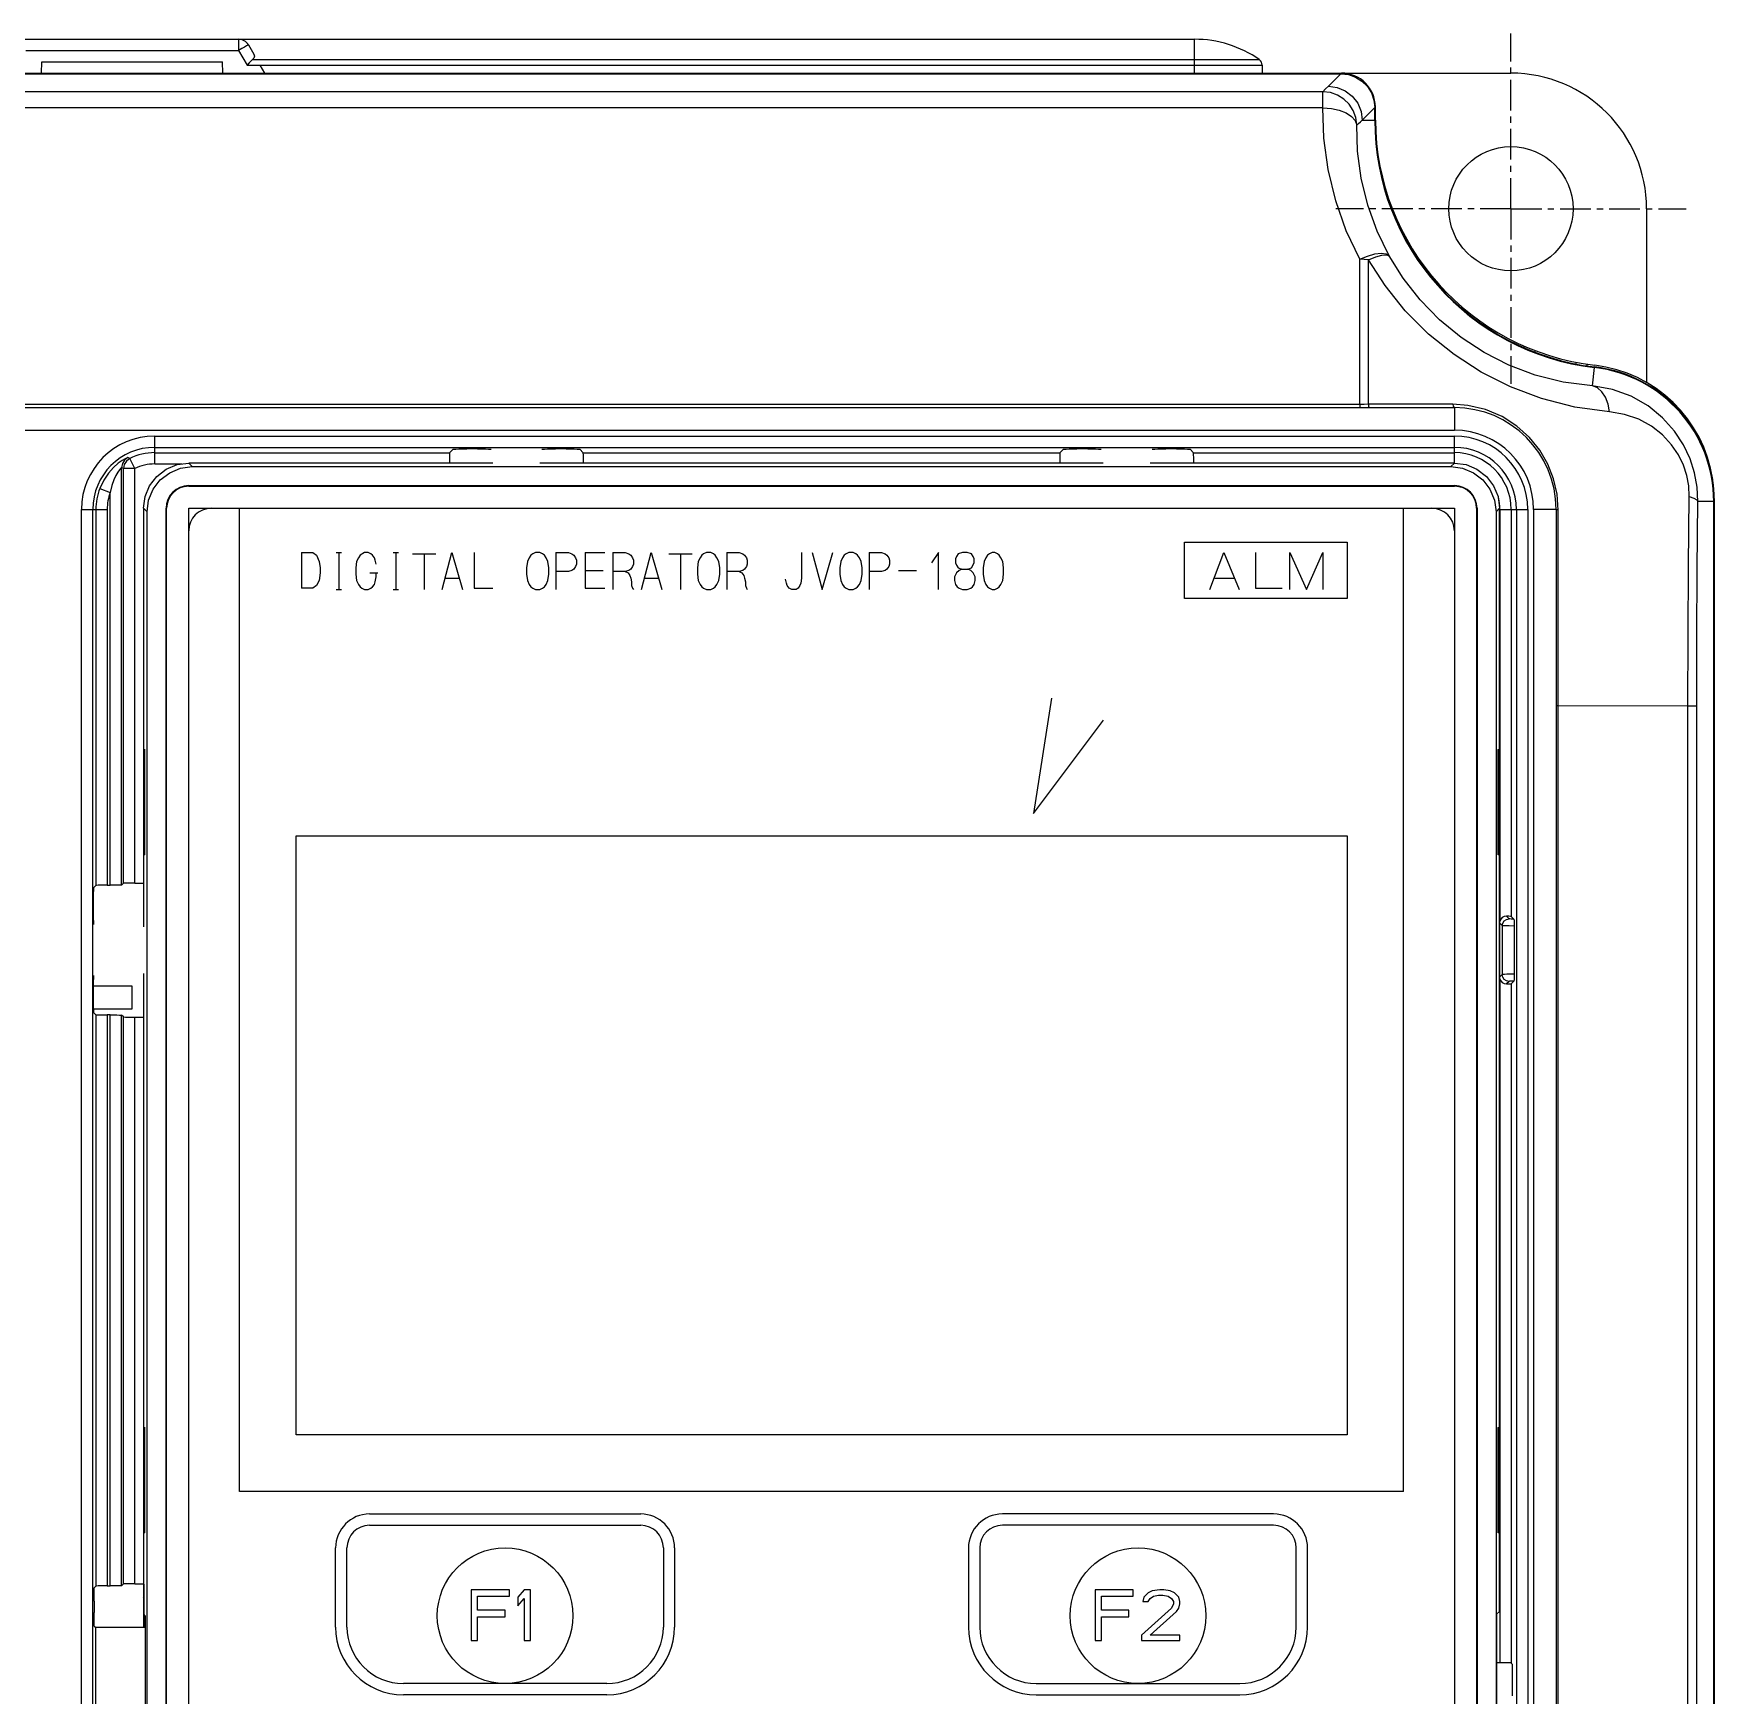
# Model space of a CAD drawing. Header units: inches. Extents: x 187 to 137830, y 99 to 66837.
# Drawn here: x 2894.2 to 2962.6, y 27737.2 to 27804.9 of the extents above; entities that cross this region are included whole.
import ezdxf

# ---------------------------------------------------------------- set-up
doc = ezdxf.new("R2010")
doc.units = ezdxf.units.IN
doc.header["$MEASUREMENT"] = 0
doc.linetypes.add('CENTER', pattern=[2, 1.25, -0.25, 0.25, -0.25])
for name, color, linetype in [('ALL_CURVE', 7, 'Continuous'), ('ALL_NOTE', 7, 'Continuous'), ('DEFAULT_1', 7, 'CENTER')]:
    doc.layers.add(name, color=color, linetype=linetype)

msp = doc.modelspace()

# ---------------------------------------------------------------- linework, layer by layer
at = {"color": 7, "linetype": 'Continuous'}
for p, q in [((2854.991, 27804.658), (2941.471, 27804.658)), ((2902.565, 27804.658), (2902.565, 27804.206)), ((2902.964, 27804.428), (2903.184, 27804.047)), ((2941.471, 27803.278), (2941.471, 27804.658)), ((2893.897, 27804.206), (2902.565, 27804.206)), ((2894.543, 27803.278), (2894.551, 27803.738)), ((2894.551, 27803.738), (2901.911, 27803.738)), ((2901.919, 27803.278), (2901.911, 27803.738)), ((2902.565, 27804.206), (2902.912, 27803.606)), ((2903.133, 27803.827), (2944.107, 27803.827)), ((2842.111, 27803.278), (2954.351, 27803.278)), ((2849.033, 27803.253), (2947.429, 27803.253)), ((2902.912, 27803.606), (2944.225, 27803.606)), ((2903.628, 27803.278), (2903.438, 27803.606)), ((2944.225, 27803.606), (2944.231, 27803.278)), ((2946.921, 27802.745), (2947.429, 27803.253)), ((2946.697, 27802.519), (2849.765, 27802.519)), ((2946.697, 27801.872), (2946.697, 27802.519)), ((2946.697, 27801.872), (2849.765, 27801.872)), ((2948.299, 27801.367), (2948.807, 27801.875)), ((2948.807, 27801.367), (2948.807, 27801.875)), ((2948.831, 27801.367), (2948.831, 27801.898)), ((2948.299, 27801.367), (2948.807, 27801.367)), ((2959.871, 27797.758), (2959.871, 27790.667)), ((2948.195, 27789.796), (2948.195, 27795.702)), ((2948.546, 27789.798), (2948.546, 27795.684)), ((2954.885, 27792.104), (2954.885, 27792.17)), ((2955.338, 27791.938), (2955.338, 27791.984)), ((2956.988, 27791.51), (2956.988, 27791.466)), ((2957.441, 27791.431), (2957.441, 27791.379)), ((2957.669, 27790.545), (2957.758, 27791.294)), ((2948.195, 27789.796), (2872.931, 27789.796)), ((2872.931, 27789.662), (2952.051, 27789.662)), ((2948.195, 27789.796), (2948.195, 27789.662)), ((2951.981, 27789.799), (2948.546, 27789.798)), ((2952.051, 27789.662), (2952.051, 27788.742)), ((2872.931, 27788.742), (2952.051, 27788.742)), ((2899.151, 27787.369), (2899.151, 27788.503)), ((2899.151, 27788.503), (2952.051, 27788.503)), ((2899.151, 27788.043), (2952.051, 27788.043)), ((2911.294, 27787.973), (2911.151, 27787.829)), ((2912.285, 27787.982), (2911.846, 27787.982)), ((2915.896, 27787.982), (2915.457, 27787.982)), ((2916.591, 27787.829), (2916.448, 27787.973)), ((2936.134, 27787.973), (2935.991, 27787.829)), ((2937.125, 27787.982), (2936.686, 27787.982)), ((2940.736, 27787.982), (2940.297, 27787.982)), ((2941.431, 27787.829), (2941.288, 27787.973)), ((2952.051, 27787.404), (2952.051, 27788.503)), ((2898.13, 27787.591), (2898.048, 27787.631)), ((2898.333, 27787.179), (2898.13, 27787.591)), ((2899.151, 27787.829), (2911.151, 27787.829)), ((2899.151, 27787.369), (2900.269, 27787.369)), ((2900.678, 27787.26), (2900.534, 27787.404)), ((2912.915, 27787.404), (2900.534, 27787.404)), ((2937.755, 27787.404), (2914.827, 27787.404)), ((2916.591, 27787.829), (2935.991, 27787.829)), ((2952.048, 27787.404), (2939.667, 27787.404)), ((2941.431, 27787.829), (2952.051, 27787.829)), ((2952.048, 27787.404), (2951.903, 27787.26)), ((2897.801, 27770.229), (2897.801, 27787.223)), ((2897.873, 27770.301), (2897.873, 27787.179)), ((2898.333, 27787.179), (2897.873, 27787.179)), ((2898.333, 27770.309), (2898.333, 27787.179)), ((2900.678, 27787.26), (2951.903, 27787.26)), ((2896.911, 27786.373), (2897.341, 27786.209)), ((2897.341, 27770.221), (2897.341, 27786.209)), ((2900.531, 27786.488), (2900.531, 27786.463)), ((2900.531, 27786.488), (2952.051, 27786.488)), ((2900.531, 27786.463), (2952.051, 27786.463)), ((2952.051, 27786.463), (2952.051, 27786.488)), ((2896.169, 27704.34), (2896.169, 27785.522)), ((2896.169, 27785.522), (2897.215, 27785.522)), ((2896.629, 27704.34), (2896.629, 27785.522)), ((2896.755, 27785.522), (2896.755, 27770.213)), ((2897.215, 27785.522), (2897.215, 27770.221)), ((2898.694, 27785.565), (2898.694, 27768.529)), ((2898.694, 27785.565), (2898.839, 27785.42)), ((2898.839, 27706.595), (2898.839, 27785.42)), ((2899.611, 27706.448), (2899.611, 27785.568)), ((2899.635, 27785.568), (2899.611, 27785.568)), ((2899.635, 27706.448), (2899.635, 27785.568)), ((2900.531, 27706.448), (2900.531, 27785.568)), ((2900.531, 27785.568), (2952.051, 27785.568)), ((2902.601, 27745.548), (2902.601, 27785.568)), ((2949.981, 27745.548), (2949.981, 27785.568)), ((2952.051, 27785.568), (2952.051, 27706.448)), ((2952.947, 27785.568), (2952.947, 27706.448)), ((2952.971, 27785.568), (2952.947, 27785.568)), ((2952.971, 27785.568), (2952.971, 27706.448)), ((2953.743, 27785.42), (2953.888, 27785.565)), ((2953.743, 27785.42), (2953.743, 27706.595)), ((2953.888, 27740.665), (2953.888, 27785.565)), ((2953.899, 27785.522), (2953.899, 27768.751)), ((2953.899, 27785.522), (2955.033, 27785.522)), ((2954.359, 27785.522), (2954.359, 27768.954)), ((2954.573, 27785.522), (2954.573, 27735.177)), ((2955.033, 27785.522), (2955.033, 27735.174)), ((2955.271, 27785.522), (2955.271, 27735.157)), ((2956.191, 27785.522), (2955.271, 27785.522)), ((2956.191, 27785.522), (2956.191, 27734.438)), ((2956.275, 27734.259), (2956.275, 27785.493)), ((2962.607, 27785.836), (2961.963, 27785.836)), ((2962.607, 27729.678), (2962.607, 27785.836)), ((2962.631, 27581.558), (2962.631, 27785.836)), ((2941.057, 27781.888), (2941.057, 27784.188)), ((2941.057, 27784.188), (2947.681, 27784.188)), ((2947.681, 27784.188), (2947.681, 27781.888)), ((2947.681, 27781.888), (2941.057, 27781.888)), ((2956.275, 27777.518), (2956.191, 27777.518)), ((2961.554, 27777.517), (2956.275, 27777.518)), ((2961.554, 27777.518), (2961.911, 27777.518)), ((2961.554, 27726.205), (2961.554, 27777.517)), ((2961.911, 27675.858), (2961.911, 27777.518)), ((2898.706, 27771.458), (2898.706, 27775.757)), ((2898.706, 27775.757), (2898.748, 27775.753)), ((2898.748, 27771.46), (2898.748, 27775.755)), ((2953.833, 27775.753), (2953.875, 27775.757)), ((2953.833, 27771.462), (2953.833, 27775.753)), ((2953.875, 27775.757), (2953.875, 27771.458)), ((2904.901, 27747.848), (2904.901, 27772.228)), ((2904.901, 27772.228), (2947.681, 27772.228)), ((2947.681, 27772.228), (2947.681, 27747.848)), ((2898.748, 27771.462), (2898.706, 27771.458)), ((2953.875, 27771.458), (2953.833, 27771.462)), ((2896.671, 27770.129), (2896.755, 27770.213)), ((2897.215, 27770.221), (2897.341, 27770.221)), ((2897.873, 27770.301), (2897.801, 27770.229)), ((2898.333, 27770.309), (2898.694, 27770.309)), ((2896.661, 27769.172), (2896.661, 27769.577)), ((2954.274, 27768.854), (2954.168, 27768.96)), ((2954.359, 27768.954), (2954.471, 27768.841)), ((2953.891, 27768.686), (2953.891, 27766.477)), ((2953.998, 27768.578), (2953.891, 27768.686)), ((2953.998, 27768.578), (2953.998, 27766.585)), ((2954.479, 27768.56), (2954.479, 27766.603)), ((2898.231, 27766.11), (2896.662, 27766.11)), ((2898.231, 27765.19), (2898.231, 27766.11)), ((2898.694, 27766.634), (2898.694, 27741.772)), ((2953.998, 27766.585), (2953.891, 27766.477)), ((2953.899, 27766.412), (2953.899, 27738.569)), ((2954.274, 27766.309), (2954.168, 27766.203)), ((2954.359, 27766.209), (2954.471, 27766.322)), ((2954.359, 27766.209), (2954.359, 27738.561)), ((2896.661, 27765.586), (2896.661, 27765.991)), ((2896.665, 27765.19), (2898.231, 27765.19)), ((2896.755, 27764.95), (2896.671, 27765.034)), ((2896.755, 27764.95), (2896.755, 27741.693)), ((2897.215, 27764.942), (2897.215, 27741.701)), ((2897.341, 27764.942), (2897.215, 27764.942)), ((2897.341, 27741.701), (2897.341, 27764.942)), ((2897.801, 27741.709), (2897.801, 27764.934)), ((2897.873, 27764.862), (2897.801, 27764.934)), ((2897.873, 27741.781), (2897.873, 27764.862)), ((2898.333, 27741.789), (2898.333, 27764.854)), ((2898.333, 27764.854), (2898.694, 27764.854)), ((2898.706, 27743.858), (2898.706, 27748.157)), ((2898.706, 27748.157), (2898.748, 27748.153)), ((2898.748, 27743.86), (2898.748, 27748.155)), ((2947.681, 27747.848), (2904.901, 27747.848)), ((2953.833, 27748.153), (2953.875, 27748.157)), ((2953.833, 27743.862), (2953.833, 27748.153)), ((2953.875, 27748.157), (2953.875, 27743.858)), ((2949.981, 27745.548), (2902.601, 27745.548)), ((2898.748, 27743.862), (2898.706, 27743.858)), ((2953.875, 27743.858), (2953.833, 27743.862)), ((2896.755, 27741.693), (2896.687, 27741.625)), ((2897.215, 27741.701), (2897.341, 27741.701)), ((2897.873, 27741.781), (2897.801, 27741.709)), ((2898.333, 27741.789), (2898.694, 27741.789)), ((2898.718, 27741.772), (2898.694, 27741.772)), ((2898.718, 27741.748), (2898.706, 27741.76)), ((2898.707, 27741.24), (2898.707, 27741.759)), ((2898.718, 27740.532), (2898.718, 27741.772)), ((2896.678, 27741.074), (2896.678, 27740.62)), ((2898.691, 27741.223), (2898.718, 27741.251)), ((2898.718, 27741.251), (2898.691, 27741.224)), ((2898.691, 27741.223), (2898.691, 27740.018)), ((2898.712, 27741.203), (2898.691, 27741.223)), ((2898.712, 27741.203), (2898.718, 27741.209)), ((2898.712, 27741.203), (2898.712, 27740.018)), ((2896.687, 27740.068), (2896.733, 27740.022)), ((2898.763, 27740.488), (2898.718, 27740.532)), ((2898.763, 27740.488), (2898.763, 27733.128)), ((2953.888, 27740.665), (2953.769, 27740.546)), ((2953.769, 27740.546), (2953.769, 27707.309)), ((2896.733, 27740.022), (2896.733, 27733.501)), ((2896.733, 27740.022), (2898.763, 27740.018)), ((2953.899, 27738.569), (2953.769, 27738.569)), ((2954.359, 27738.561), (2954.334, 27738.564)), ((2954.412, 27738.508), (2954.359, 27738.561)), ((2954.412, 27737.222), (2954.412, 27738.508))]:
    msp.add_line(p, q, dxfattribs=at)
for points in [[(2902.964, 27804.428), (2902.944, 27804.418), (2902.887, 27804.388), (2902.799, 27804.339), (2902.688, 27804.276), (2902.565, 27804.206)], [(2903.133, 27803.827), (2903.066, 27803.768), (2902.992, 27803.692), (2902.912, 27803.606)], [(2903.184, 27804.047), (2903.207, 27803.966), (2903.188, 27803.89), (2903.133, 27803.827)], [(2947.429, 27803.253), (2947.736, 27803.219), (2948.027, 27803.117), (2948.288, 27802.953), (2948.506, 27802.735), (2948.67, 27802.474), (2948.772, 27802.182), (2948.807, 27801.875)], [(2946.697, 27802.519), (2946.809, 27802.633), (2946.921, 27802.745)], [(2948.075, 27801.167), (2948.035, 27801.468), (2947.93, 27801.754), (2947.764, 27802.01), (2947.547, 27802.224), (2947.288, 27802.385), (2947, 27802.485), (2946.697, 27802.519)], [(2946.921, 27802.745), (2947.277, 27802.698), (2947.609, 27802.559), (2947.894, 27802.34), (2948.113, 27802.055), (2948.251, 27801.723), (2948.299, 27801.367)], [(2948.195, 27795.702), (2947.649, 27796.86), (2947.218, 27798.085), (2946.912, 27799.356), (2946.74, 27800.632), (2946.697, 27801.872)], [(2946.697, 27801.872), (2947.042, 27801.845), (2947.365, 27801.774), (2947.646, 27801.662), (2947.866, 27801.517), (2948.012, 27801.349), (2948.075, 27801.167)], [(2948.075, 27801.167), (2948.149, 27801.234), (2948.224, 27801.301), (2948.299, 27801.367)], [(2949.388, 27795.846), (2948.906, 27796.845), (2948.526, 27797.903), (2948.258, 27798.999), (2948.109, 27800.098), (2948.075, 27801.167)], [(2948.195, 27795.702), (2948.517, 27795.833), (2948.816, 27795.917), (2949.073, 27795.947), (2949.268, 27795.923), (2949.388, 27795.846)], [(2948.546, 27795.684), (2948.372, 27795.698), (2948.195, 27795.702)], [(2948.546, 27795.684), (2948.847, 27795.801), (2949.1, 27795.869), (2949.285, 27795.885), (2949.388, 27795.846)], [(2958.364, 27789.492), (2956.948, 27789.688), (2955.599, 27790.031), (2954.33, 27790.508), (2953.142, 27791.106), (2952.034, 27791.819), (2950.991, 27792.66), (2950.045, 27793.608), (2949.226, 27794.629), (2948.546, 27795.684)], [(2957.669, 27790.545), (2956.475, 27790.702), (2955.338, 27790.989), (2954.267, 27791.393), (2953.264, 27791.904), (2952.329, 27792.515), (2951.449, 27793.239), (2950.651, 27794.055), (2949.96, 27794.935), (2949.388, 27795.846)], [(2961.963, 27785.836), (2961.931, 27786.429), (2961.824, 27787.01), (2961.642, 27787.58), (2961.374, 27788.147), (2961.007, 27788.708), (2960.525, 27789.248), (2959.933, 27789.731), (2959.246, 27790.123), (2958.483, 27790.401), (2957.669, 27790.545)], [(2958.364, 27789.492), (2958.305, 27789.808), (2958.199, 27790.086), (2958.051, 27790.31), (2957.871, 27790.466), (2957.669, 27790.545)], [(2948.546, 27789.798), (2948.372, 27789.797), (2948.195, 27789.796)], [(2948.546, 27789.798), (2948.556, 27789.727), (2948.572, 27789.679), (2948.593, 27789.662)], [(2956.275, 27785.493), (2956.226, 27786.141), (2956.082, 27786.769), (2955.847, 27787.368), (2955.52, 27787.932), (2955.103, 27788.45), (2954.593, 27788.911), (2953.993, 27789.297), (2953.31, 27789.588), (2952.596, 27789.755), (2951.981, 27789.799)], [(2951.981, 27789.799), (2951.995, 27789.728), (2952.02, 27789.679), (2952.051, 27789.662)], [(2961.609, 27786.043), (2961.586, 27786.479), (2961.506, 27786.906), (2961.368, 27787.325), (2961.164, 27787.742), (2960.885, 27788.155), (2960.519, 27788.551), (2960.069, 27788.904), (2959.55, 27789.19), (2958.975, 27789.39), (2958.364, 27789.492)], [(2911.294, 27787.973), (2911.324, 27787.976), (2911.403, 27787.978), (2911.525, 27787.98), (2911.677, 27787.982), (2911.846, 27787.982)], [(2912.285, 27787.982), (2912.454, 27787.982), (2912.606, 27787.98), (2912.728, 27787.978), (2912.807, 27787.976), (2912.837, 27787.973)], [(2914.905, 27787.973), (2914.935, 27787.976), (2915.014, 27787.978), (2915.136, 27787.98), (2915.288, 27787.982), (2915.457, 27787.982)], [(2915.896, 27787.982), (2916.065, 27787.982), (2916.217, 27787.98), (2916.339, 27787.978), (2916.418, 27787.976), (2916.448, 27787.973)], [(2936.134, 27787.973), (2936.164, 27787.976), (2936.243, 27787.978), (2936.365, 27787.98), (2936.517, 27787.982), (2936.686, 27787.982)], [(2937.125, 27787.982), (2937.294, 27787.982), (2937.446, 27787.98), (2937.568, 27787.978), (2937.647, 27787.976), (2937.677, 27787.973)], [(2939.745, 27787.973), (2939.775, 27787.976), (2939.854, 27787.978), (2939.976, 27787.98), (2940.128, 27787.982), (2940.297, 27787.982)], [(2940.736, 27787.982), (2940.905, 27787.982), (2941.057, 27787.98), (2941.179, 27787.978), (2941.258, 27787.976), (2941.288, 27787.973)], [(2898.048, 27787.631), (2898.022, 27787.621), (2897.949, 27787.584), (2897.83, 27787.513), (2897.666, 27787.397), (2897.472, 27787.228), (2897.268, 27787.002), (2897.075, 27786.717), (2896.911, 27786.373)], [(2898.048, 27787.631), (2897.917, 27787.529), (2897.831, 27787.387), (2897.801, 27787.223)], [(2898.13, 27787.591), (2897.994, 27787.489), (2897.905, 27787.345), (2897.873, 27787.179)], [(2898.694, 27785.565), (2898.757, 27786.041), (2898.941, 27786.484), (2899.233, 27786.865), (2899.614, 27787.158), (2900.058, 27787.342), (2900.534, 27787.404)], [(2911.151, 27787.829), (2911.149, 27787.805), (2911.146, 27787.739), (2911.145, 27787.637), (2911.143, 27787.51), (2911.143, 27787.404)], [(2916.599, 27787.404), (2916.598, 27787.51), (2916.597, 27787.637), (2916.596, 27787.739), (2916.593, 27787.805), (2916.591, 27787.829)], [(2935.991, 27787.829), (2935.989, 27787.805), (2935.986, 27787.739), (2935.985, 27787.637), (2935.983, 27787.51), (2935.983, 27787.404)], [(2941.439, 27787.404), (2941.438, 27787.51), (2941.437, 27787.637), (2941.436, 27787.739), (2941.433, 27787.805), (2941.431, 27787.829)], [(2952.048, 27787.404), (2952.524, 27787.342), (2952.968, 27787.158), (2953.349, 27786.865), (2953.641, 27786.484), (2953.825, 27786.041), (2953.888, 27785.565)], [(2897.801, 27787.223), (2897.79, 27787.216), (2897.761, 27787.186), (2897.713, 27787.13), (2897.646, 27787.036), (2897.568, 27786.9), (2897.485, 27786.718), (2897.407, 27786.488), (2897.341, 27786.209)], [(2897.873, 27787.179), (2897.849, 27787.194), (2897.825, 27787.209), (2897.801, 27787.223)], [(2898.839, 27785.42), (2898.902, 27785.897), (2899.086, 27786.341), (2899.377, 27786.721), (2899.758, 27787.013), (2900.201, 27787.197), (2900.678, 27787.26)], [(2951.903, 27787.26), (2952.381, 27787.197), (2952.824, 27787.013), (2953.204, 27786.721), (2953.496, 27786.341), (2953.68, 27785.898), (2953.743, 27785.42)], [(2961.554, 27777.517), (2961.56, 27780.384), (2961.579, 27783.233), (2961.609, 27786.043)], [(2961.609, 27786.043), (2961.792, 27785.98), (2961.912, 27785.91), (2961.963, 27785.836)], [(2956.275, 27785.493), (2956.23, 27785.5), (2956.201, 27785.51), (2956.191, 27785.522)], [(2961.911, 27777.518), (2961.916, 27780.314), (2961.934, 27783.094), (2961.963, 27785.836)], [(2897.215, 27770.221), (2897.074, 27770.221), (2896.947, 27770.22), (2896.845, 27770.218), (2896.779, 27770.216), (2896.755, 27770.213)], [(2897.801, 27770.229), (2897.776, 27770.227), (2897.71, 27770.224), (2897.609, 27770.223), (2897.482, 27770.221), (2897.341, 27770.221)], [(2898.333, 27770.309), (2898.193, 27770.309), (2898.066, 27770.308), (2897.964, 27770.306), (2897.898, 27770.304), (2897.873, 27770.301)], [(2896.661, 27769.577), (2896.662, 27769.746), (2896.663, 27769.899), (2896.665, 27770.021), (2896.668, 27770.1), (2896.671, 27770.129)], [(2896.671, 27768.621), (2896.668, 27768.65), (2896.665, 27768.729), (2896.663, 27768.851), (2896.662, 27769.004), (2896.661, 27769.172)], [(2954.168, 27768.96), (2954.08, 27768.946), (2953.998, 27768.903), (2953.936, 27768.836), (2953.899, 27768.751)], [(2953.998, 27768.578), (2954.019, 27768.684), (2954.079, 27768.773), (2954.169, 27768.833), (2954.274, 27768.854)], [(2954.359, 27768.954), (2954.335, 27768.956), (2954.269, 27768.958), (2954.168, 27768.96)], [(2954.471, 27768.841), (2954.365, 27768.845), (2954.299, 27768.85), (2954.274, 27768.854)], [(2954.471, 27768.841), (2954.473, 27768.832), (2954.475, 27768.806), (2954.477, 27768.764), (2954.478, 27768.706), (2954.479, 27768.635), (2954.479, 27768.56)], [(2953.891, 27768.686), (2953.893, 27768.719), (2953.899, 27768.751)], [(2954.479, 27768.56), (2954.279, 27768.564), (2954.129, 27768.569), (2954.034, 27768.573), (2953.998, 27768.578)], [(2896.661, 27765.991), (2896.662, 27766.159), (2896.663, 27766.312), (2896.665, 27766.434), (2896.668, 27766.513), (2896.671, 27766.543)], [(2953.899, 27766.412), (2953.893, 27766.444), (2953.891, 27766.477)], [(2953.899, 27766.412), (2953.936, 27766.327), (2953.998, 27766.26), (2954.081, 27766.216), (2954.168, 27766.203)], [(2954.479, 27766.603), (2954.321, 27766.6), (2954.186, 27766.596), (2954.083, 27766.593), (2954.021, 27766.589), (2953.998, 27766.585)], [(2954.274, 27766.309), (2954.169, 27766.33), (2954.079, 27766.39), (2954.019, 27766.479), (2953.998, 27766.585)], [(2954.168, 27766.203), (2954.269, 27766.205), (2954.335, 27766.207), (2954.359, 27766.209)], [(2954.471, 27766.322), (2954.364, 27766.318), (2954.298, 27766.313), (2954.274, 27766.309)], [(2954.479, 27766.603), (2954.479, 27766.528), (2954.478, 27766.458), (2954.477, 27766.399), (2954.475, 27766.357), (2954.473, 27766.331), (2954.471, 27766.322)], [(2896.671, 27765.034), (2896.668, 27765.063), (2896.665, 27765.142), (2896.663, 27765.264), (2896.662, 27765.417), (2896.661, 27765.586)], [(2896.755, 27764.95), (2896.779, 27764.947), (2896.845, 27764.945), (2896.947, 27764.943), (2897.074, 27764.942), (2897.215, 27764.942)], [(2897.341, 27764.942), (2897.482, 27764.942), (2897.609, 27764.94), (2897.71, 27764.939), (2897.776, 27764.937), (2897.801, 27764.934)], [(2897.873, 27764.862), (2897.898, 27764.859), (2897.964, 27764.857), (2898.066, 27764.855), (2898.193, 27764.854), (2898.333, 27764.854)], [(2896.678, 27741.074), (2896.678, 27741.242), (2896.679, 27741.395), (2896.681, 27741.517), (2896.684, 27741.596), (2896.687, 27741.625)], [(2897.215, 27741.701), (2897.074, 27741.701), (2896.947, 27741.7), (2896.845, 27741.698), (2896.779, 27741.696), (2896.755, 27741.693)], [(2897.801, 27741.709), (2897.776, 27741.707), (2897.71, 27741.704), (2897.609, 27741.703), (2897.482, 27741.701), (2897.341, 27741.701)], [(2898.333, 27741.789), (2898.193, 27741.789), (2898.066, 27741.788), (2897.964, 27741.786), (2897.898, 27741.784), (2897.873, 27741.781)], [(2896.687, 27740.068), (2896.684, 27740.098), (2896.681, 27740.177), (2896.679, 27740.299), (2896.678, 27740.452), (2896.678, 27740.62)], [(2954.334, 27738.564), (2954.268, 27738.566), (2954.167, 27738.568), (2954.04, 27738.569), (2953.899, 27738.569)]]:
    msp.add_lwpolyline(points, dxfattribs=at)
for centre, radius in [((2954.351, 27797.758), 2.53), ((2913.411, 27740.488), 2.76), ((2939.171, 27740.488), 2.76)]:
    msp.add_circle(centre, radius, dxfattribs=at)
for centre, radius, start, end in [((2902.565, 27804.198), 0.46, 30, 90), ((2941.471, 27800.058), 4.6, 55.02959, 90), ((2943.949, 27803.601), 0.276, 1, 55.02959), ((2947.451, 27801.898), 1.38, 0, 90), ((2954.351, 27797.758), 5.52, 0, 90), ((2958.951, 27801.367), 10.144, 180, 263.24367), ((2958.951, 27801.438), 10.12, 180.39987, 263.24367), ((2958.951, 27801.367), 10.12, 180, 263.24367), ((2957.111, 27785.906), 5.52, 8.68284, 83.24367), ((2957.111, 27785.836), 5.496, 0, 83.24367), ((2957.111, 27785.836), 5.52, 0, 83.24367), ((2952.051, 27785.522), 4.14, 0, 90), ((2952.051, 27785.522), 3.22, 0, 90), ((2899.151, 27785.522), 2.982, 90, 180), ((2899.151, 27785.522), 2.522, 90, 180), ((2952.051, 27785.522), 2.982, 0, 90), ((2952.051, 27785.522), 2.522, 0, 90), ((2899.151, 27785.522), 2.308, 90, 116.25787), ((2899.151, 27785.522), 1.848, 90, 116.25787), ((2952.051, 27785.522), 2.308, 0, 90), ((2899.151, 27785.522), 2.396, 159.18978, 180), ((2899.151, 27785.522), 1.936, 159.18978, 180), ((2900.531, 27785.568), 0.92, 90, 180), ((2900.531, 27785.568), 0.896, 90, 180), ((2952.051, 27785.568), 0.92, 0, 90), ((2952.051, 27785.568), 0.896, 0, 90), ((2952.051, 27785.522), 1.848, 0, 14.54057), ((2901.451, 27784.648), 0.92, 90, 180), ((2951.131, 27784.648), 0.92, 0, 90)]:
    msp.add_arc(centre, radius, start, end, dxfattribs=at)
at = {"layer": 'ALL_CURVE', "linetype": 'Continuous'}
for p, q in [((2905.118, 27783.762), (2905.118, 27782.313)), ((2905.118, 27783.762), (2905.589, 27783.762)), ((2905.589, 27783.762), (2905.734, 27783.659)), ((2905.734, 27783.659), (2905.843, 27783.4)), ((2905.843, 27783.4), (2905.879, 27783.141)), ((2906.531, 27783.762), (2906.748, 27783.762)), ((2906.64, 27783.762), (2906.64, 27782.261)), ((2907.364, 27783.4), (2907.328, 27783.141)), ((2907.437, 27783.555), (2907.364, 27783.4)), ((2907.509, 27783.659), (2907.437, 27783.555)), ((2907.69, 27783.762), (2907.509, 27783.659)), ((2907.835, 27783.762), (2907.69, 27783.762)), ((2907.944, 27783.71), (2907.835, 27783.762)), ((2908.016, 27783.659), (2907.944, 27783.71)), ((2908.089, 27783.555), (2908.016, 27783.659)), ((2908.125, 27783.452), (2908.089, 27783.555)), ((2908.161, 27783.296), (2908.125, 27783.452)), ((2908.849, 27783.762), (2909.067, 27783.762)), ((2908.958, 27783.762), (2908.958, 27782.261)), ((2909.646, 27783.71), (2910.588, 27783.71)), ((2910.117, 27783.71), (2910.117, 27782.261)), ((2910.842, 27782.261), (2911.24, 27783.762)), ((2911.24, 27783.762), (2911.675, 27782.261)), ((2912.146, 27783.762), (2912.146, 27782.313)), ((2914.319, 27783.4), (2914.283, 27783.141)), ((2914.392, 27783.555), (2914.319, 27783.4)), ((2914.464, 27783.659), (2914.392, 27783.555)), ((2914.537, 27783.71), (2914.464, 27783.659)), ((2914.645, 27783.762), (2914.537, 27783.71)), ((2914.827, 27783.762), (2914.645, 27783.762)), ((2914.935, 27783.71), (2914.827, 27783.762)), ((2915.008, 27783.659), (2914.935, 27783.71)), ((2915.08, 27783.555), (2915.008, 27783.659)), ((2915.153, 27783.4), (2915.08, 27783.555)), ((2915.189, 27783.141), (2915.153, 27783.4)), ((2915.479, 27783.762), (2915.479, 27782.261)), ((2915.479, 27783.762), (2915.986, 27783.762)), ((2915.986, 27783.762), (2916.131, 27783.71)), ((2916.131, 27783.71), (2916.203, 27783.659)), ((2916.203, 27783.659), (2916.276, 27783.555)), ((2916.276, 27783.193), (2916.203, 27783.089)), ((2916.276, 27783.555), (2916.312, 27783.452)), ((2916.312, 27783.296), (2916.276, 27783.193)), ((2916.312, 27783.452), (2916.312, 27783.296)), ((2916.674, 27783.762), (2916.674, 27782.313)), ((2916.674, 27783.762), (2917.471, 27783.762)), ((2917.797, 27783.762), (2917.797, 27782.261)), ((2917.797, 27783.762), (2918.304, 27783.762)), ((2918.304, 27783.762), (2918.449, 27783.71)), ((2918.449, 27783.71), (2918.522, 27783.659)), ((2918.522, 27783.659), (2918.594, 27783.555)), ((2918.594, 27783.193), (2918.522, 27783.089)), ((2918.594, 27783.555), (2918.63, 27783.452)), ((2918.63, 27783.296), (2918.594, 27783.193)), ((2918.63, 27783.452), (2918.63, 27783.296)), ((2918.956, 27782.261), (2919.355, 27783.762)), ((2919.355, 27783.762), (2919.789, 27782.261)), ((2920.079, 27783.71), (2921.021, 27783.71)), ((2920.55, 27783.71), (2920.55, 27782.261)), ((2921.275, 27783.4), (2921.238, 27783.141)), ((2921.347, 27783.555), (2921.275, 27783.4)), ((2921.42, 27783.659), (2921.347, 27783.555)), ((2921.492, 27783.71), (2921.42, 27783.659)), ((2921.601, 27783.762), (2921.492, 27783.71)), ((2921.782, 27783.762), (2921.601, 27783.762)), ((2921.89, 27783.71), (2921.782, 27783.762)), ((2921.963, 27783.659), (2921.89, 27783.71)), ((2922.035, 27783.555), (2921.963, 27783.659)), ((2922.108, 27783.4), (2922.035, 27783.555)), ((2922.144, 27783.141), (2922.108, 27783.4)), ((2922.434, 27783.762), (2922.434, 27782.261)), ((2922.434, 27783.762), (2922.941, 27783.762)), ((2922.941, 27783.762), (2923.086, 27783.71)), ((2923.086, 27783.71), (2923.158, 27783.659)), ((2923.158, 27783.659), (2923.231, 27783.555)), ((2923.231, 27783.193), (2923.158, 27783.089)), ((2923.231, 27783.555), (2923.267, 27783.452)), ((2923.267, 27783.296), (2923.231, 27783.193)), ((2923.267, 27783.452), (2923.267, 27783.296)), ((2925.477, 27783.762), (2925.477, 27782.727)), ((2925.911, 27783.762), (2926.31, 27782.261)), ((2926.31, 27782.261), (2926.745, 27783.762)), ((2927.071, 27783.4), (2927.034, 27783.141)), ((2927.143, 27783.555), (2927.071, 27783.4)), ((2927.216, 27783.659), (2927.143, 27783.555)), ((2927.288, 27783.71), (2927.216, 27783.659)), ((2927.397, 27783.762), (2927.288, 27783.71)), ((2927.578, 27783.762), (2927.397, 27783.762)), ((2927.686, 27783.71), (2927.578, 27783.762)), ((2927.759, 27783.659), (2927.686, 27783.71)), ((2927.831, 27783.555), (2927.759, 27783.659)), ((2927.904, 27783.4), (2927.831, 27783.555)), ((2927.94, 27783.141), (2927.904, 27783.4)), ((2928.23, 27783.762), (2928.23, 27782.261)), ((2928.23, 27783.762), (2928.737, 27783.762)), ((2928.737, 27783.762), (2928.882, 27783.71)), ((2928.882, 27783.71), (2928.954, 27783.659)), ((2928.954, 27783.659), (2929.027, 27783.555)), ((2929.027, 27783.193), (2928.954, 27783.089)), ((2929.027, 27783.555), (2929.063, 27783.452)), ((2929.063, 27783.296), (2929.027, 27783.193)), ((2929.063, 27783.452), (2929.063, 27783.296)), ((2931.055, 27783.762), (2930.766, 27783.348)), ((2931.055, 27782.261), (2931.055, 27783.762)), ((2931.78, 27783.607), (2931.744, 27783.503)), ((2931.744, 27783.503), (2931.744, 27783.348)), ((2931.744, 27783.348), (2931.78, 27783.245)), ((2931.852, 27783.71), (2931.78, 27783.607)), ((2931.78, 27783.245), (2931.852, 27783.141)), ((2932.033, 27783.762), (2931.852, 27783.71)), ((2932.215, 27783.762), (2932.033, 27783.762)), ((2932.396, 27783.71), (2932.215, 27783.762)), ((2932.468, 27783.607), (2932.396, 27783.71)), ((2932.396, 27783.141), (2932.504, 27783.348)), ((2932.504, 27783.503), (2932.468, 27783.607)), ((2932.504, 27783.348), (2932.504, 27783.503)), ((2932.903, 27783.4), (2932.867, 27783.141)), ((2932.975, 27783.555), (2932.903, 27783.4)), ((2933.048, 27783.659), (2932.975, 27783.555)), ((2933.12, 27783.71), (2933.048, 27783.659)), ((2933.229, 27783.762), (2933.12, 27783.71)), ((2933.338, 27783.762), (2933.229, 27783.762)), ((2933.446, 27783.71), (2933.338, 27783.762)), ((2933.519, 27783.659), (2933.446, 27783.71)), ((2933.591, 27783.555), (2933.519, 27783.659)), ((2933.664, 27783.4), (2933.591, 27783.555)), ((2933.7, 27783.141), (2933.664, 27783.4)), ((2942.092, 27782.261), (2942.661, 27783.762)), ((2942.661, 27783.762), (2943.282, 27782.261)), ((2943.955, 27783.762), (2943.955, 27782.313)), ((2945.352, 27782.261), (2945.352, 27783.762)), ((2945.352, 27783.762), (2946.025, 27782.261)), ((2946.025, 27782.261), (2946.698, 27783.762)), ((2946.698, 27783.762), (2946.698, 27782.261)), ((2905.843, 27782.624), (2905.734, 27782.417)), ((2905.879, 27782.934), (2905.843, 27782.624)), ((2905.879, 27783.141), (2905.879, 27782.934)), ((2907.328, 27783.141), (2907.328, 27782.882)), ((2907.328, 27782.882), (2907.364, 27782.624)), ((2907.364, 27782.624), (2907.437, 27782.468)), ((2907.908, 27782.934), (2908.234, 27782.934)), ((2908.089, 27782.468), (2908.125, 27782.572)), ((2908.125, 27782.572), (2908.161, 27782.779)), ((2908.161, 27782.779), (2908.161, 27782.934)), ((2910.987, 27782.727), (2911.53, 27782.727)), ((2914.283, 27783.141), (2914.283, 27782.882)), ((2914.283, 27782.882), (2914.319, 27782.624)), ((2914.319, 27782.624), (2914.392, 27782.468)), ((2915.08, 27782.468), (2915.153, 27782.624)), ((2915.153, 27782.624), (2915.189, 27782.882)), ((2915.189, 27782.882), (2915.189, 27783.141)), ((2915.986, 27782.986), (2915.479, 27782.986)), ((2916.131, 27783.038), (2915.986, 27782.986)), ((2916.203, 27783.089), (2916.131, 27783.038)), ((2916.674, 27783.038), (2917.399, 27783.038)), ((2918.304, 27782.986), (2917.797, 27782.986)), ((2918.449, 27783.038), (2918.304, 27782.986)), ((2918.304, 27782.986), (2918.413, 27782.934)), ((2918.413, 27782.934), (2918.485, 27782.831)), ((2918.522, 27783.089), (2918.449, 27783.038)), ((2918.485, 27782.831), (2918.522, 27782.727)), ((2918.522, 27782.727), (2918.558, 27782.572)), ((2918.558, 27782.572), (2918.558, 27782.417)), ((2919.101, 27782.727), (2919.645, 27782.727)), ((2921.238, 27783.141), (2921.238, 27782.882)), ((2921.238, 27782.882), (2921.275, 27782.624)), ((2921.275, 27782.624), (2921.347, 27782.468)), ((2922.035, 27782.468), (2922.108, 27782.624)), ((2922.108, 27782.624), (2922.144, 27782.882)), ((2922.144, 27782.882), (2922.144, 27783.141)), ((2922.941, 27782.986), (2922.434, 27782.986)), ((2923.086, 27783.038), (2922.941, 27782.986)), ((2922.941, 27782.986), (2923.05, 27782.934)), ((2923.05, 27782.934), (2923.122, 27782.831)), ((2923.158, 27783.089), (2923.086, 27783.038)), ((2923.122, 27782.831), (2923.158, 27782.727)), ((2923.158, 27782.727), (2923.195, 27782.572)), ((2923.195, 27782.572), (2923.195, 27782.417)), ((2924.861, 27782.52), (2924.825, 27782.675)), ((2924.897, 27782.417), (2924.861, 27782.52)), ((2925.441, 27782.52), (2925.404, 27782.417)), ((2925.477, 27782.727), (2925.441, 27782.52)), ((2927.034, 27783.141), (2927.034, 27782.882)), ((2927.034, 27782.882), (2927.071, 27782.624)), ((2927.071, 27782.624), (2927.143, 27782.468)), ((2927.831, 27782.468), (2927.904, 27782.624)), ((2927.904, 27782.624), (2927.94, 27782.882)), ((2927.94, 27782.882), (2927.94, 27783.141)), ((2928.737, 27782.986), (2928.23, 27782.986)), ((2928.882, 27783.038), (2928.737, 27782.986)), ((2928.954, 27783.089), (2928.882, 27783.038)), ((2929.425, 27783.038), (2930.15, 27783.038)), ((2931.78, 27782.934), (2931.707, 27782.779)), ((2931.707, 27782.779), (2931.707, 27782.624)), ((2931.707, 27782.624), (2931.744, 27782.468)), ((2931.889, 27783.038), (2931.78, 27782.934)), ((2931.852, 27783.141), (2931.997, 27783.089)), ((2931.997, 27783.089), (2931.889, 27783.038)), ((2931.997, 27783.089), (2932.251, 27783.089)), ((2932.251, 27783.089), (2932.396, 27783.141)), ((2932.36, 27783.038), (2932.251, 27783.089)), ((2932.468, 27782.934), (2932.36, 27783.038)), ((2932.541, 27782.779), (2932.468, 27782.934)), ((2932.504, 27782.468), (2932.541, 27782.624)), ((2932.541, 27782.624), (2932.541, 27782.779)), ((2932.867, 27783.141), (2932.867, 27782.882)), ((2932.867, 27782.882), (2932.903, 27782.624)), ((2932.903, 27782.624), (2932.975, 27782.468)), ((2933.591, 27782.468), (2933.664, 27782.624)), ((2933.664, 27782.624), (2933.7, 27782.882)), ((2933.7, 27782.882), (2933.7, 27783.141)), ((2942.299, 27782.727), (2943.075, 27782.727)), ((2905.589, 27782.313), (2905.118, 27782.313)), ((2905.734, 27782.417), (2905.589, 27782.313)), ((2906.531, 27782.261), (2906.748, 27782.261)), ((2907.437, 27782.468), (2907.509, 27782.365)), ((2907.509, 27782.365), (2907.582, 27782.313)), ((2907.582, 27782.313), (2907.69, 27782.261)), ((2907.69, 27782.261), (2907.835, 27782.261)), ((2907.835, 27782.261), (2907.944, 27782.313)), ((2907.944, 27782.313), (2908.016, 27782.365)), ((2908.016, 27782.365), (2908.089, 27782.468)), ((2908.849, 27782.261), (2909.067, 27782.261)), ((2912.146, 27782.313), (2912.907, 27782.313)), ((2914.392, 27782.468), (2914.464, 27782.365)), ((2914.464, 27782.365), (2914.537, 27782.313)), ((2914.537, 27782.313), (2914.645, 27782.261)), ((2914.645, 27782.261), (2914.827, 27782.261)), ((2914.827, 27782.261), (2914.935, 27782.313)), ((2914.935, 27782.313), (2915.008, 27782.365)), ((2915.008, 27782.365), (2915.08, 27782.468)), ((2916.674, 27782.313), (2917.471, 27782.313)), ((2918.558, 27782.417), (2918.594, 27782.313)), ((2918.594, 27782.313), (2918.63, 27782.261)), ((2921.347, 27782.468), (2921.42, 27782.365)), ((2921.42, 27782.365), (2921.492, 27782.313)), ((2921.492, 27782.313), (2921.601, 27782.261)), ((2921.601, 27782.261), (2921.782, 27782.261)), ((2921.782, 27782.261), (2921.89, 27782.313)), ((2921.89, 27782.313), (2921.963, 27782.365)), ((2921.963, 27782.365), (2922.035, 27782.468)), ((2923.195, 27782.417), (2923.231, 27782.313)), ((2923.231, 27782.313), (2923.267, 27782.261)), ((2924.97, 27782.313), (2924.897, 27782.417)), ((2925.078, 27782.261), (2924.97, 27782.313)), ((2925.259, 27782.261), (2925.078, 27782.261)), ((2925.332, 27782.313), (2925.259, 27782.261)), ((2925.404, 27782.417), (2925.332, 27782.313)), ((2927.143, 27782.468), (2927.216, 27782.365)), ((2927.216, 27782.365), (2927.288, 27782.313)), ((2927.288, 27782.313), (2927.397, 27782.261)), ((2927.397, 27782.261), (2927.578, 27782.261)), ((2927.578, 27782.261), (2927.686, 27782.313)), ((2927.686, 27782.313), (2927.759, 27782.365)), ((2927.759, 27782.365), (2927.831, 27782.468)), ((2931.744, 27782.468), (2931.816, 27782.365)), ((2931.816, 27782.365), (2931.889, 27782.313)), ((2931.889, 27782.313), (2932.033, 27782.261)), ((2932.033, 27782.261), (2932.215, 27782.261)), ((2932.215, 27782.261), (2932.36, 27782.313)), ((2932.36, 27782.313), (2932.432, 27782.365)), ((2932.432, 27782.365), (2932.504, 27782.468)), ((2932.975, 27782.468), (2933.048, 27782.365)), ((2933.048, 27782.365), (2933.12, 27782.313)), ((2933.12, 27782.313), (2933.229, 27782.261)), ((2933.229, 27782.261), (2933.338, 27782.261)), ((2933.338, 27782.261), (2933.446, 27782.313)), ((2933.446, 27782.313), (2933.519, 27782.365)), ((2933.519, 27782.365), (2933.591, 27782.468)), ((2943.955, 27782.313), (2945.042, 27782.313)), ((2907.891, 27744.628), (2918.931, 27744.628)), ((2944.691, 27744.628), (2933.651, 27744.628)), ((2907.891, 27744.168), (2918.931, 27744.168)), ((2944.691, 27744.168), (2933.651, 27744.168)), ((2906.511, 27740.028), (2906.511, 27743.248)), ((2906.971, 27740.028), (2906.971, 27743.248)), ((2919.851, 27743.248), (2919.851, 27740.028)), ((2920.311, 27743.248), (2920.311, 27740.028)), ((2932.271, 27743.248), (2932.271, 27740.028)), ((2932.731, 27743.248), (2932.731, 27740.028)), ((2945.611, 27740.028), (2945.611, 27743.248)), ((2946.071, 27740.028), (2946.071, 27743.248)), ((2912.031, 27741.546), (2912.031, 27739.476)), ((2913.583, 27741.546), (2912.031, 27741.546)), ((2913.583, 27741.281), (2913.583, 27741.546)), ((2914.187, 27741.546), (2913.928, 27741.237)), ((2914.446, 27741.546), (2914.187, 27741.546)), ((2914.446, 27739.476), (2914.446, 27741.546)), ((2937.423, 27741.546), (2937.423, 27739.476)), ((2938.975, 27741.546), (2937.423, 27741.546)), ((2938.975, 27741.281), (2938.975, 27741.546)), ((2939.752, 27741.501), (2939.579, 27741.413)), ((2940.054, 27741.546), (2939.752, 27741.501)), ((2940.226, 27741.546), (2940.054, 27741.546)), ((2940.485, 27741.501), (2940.226, 27741.546)), ((2940.657, 27741.413), (2940.485, 27741.501)), ((2912.29, 27740.709), (2912.29, 27741.281)), ((2912.29, 27741.281), (2913.583, 27741.281)), ((2913.928, 27741.237), (2913.928, 27740.885)), ((2913.928, 27740.885), (2914.187, 27741.193)), ((2914.187, 27741.193), (2914.187, 27739.476)), ((2937.682, 27740.709), (2937.682, 27741.281)), ((2937.682, 27741.281), (2938.975, 27741.281)), ((2940.528, 27740.797), (2939.32, 27739.696)), ((2939.407, 27741.237), (2939.364, 27741.061)), ((2939.364, 27741.061), (2939.579, 27741.061)), ((2939.579, 27741.413), (2939.407, 27741.237)), ((2939.579, 27741.061), (2939.665, 27741.193)), ((2939.665, 27741.193), (2939.795, 27741.281)), ((2939.795, 27741.281), (2940.01, 27741.325)), ((2940.01, 27741.325), (2940.183, 27741.325)), ((2940.183, 27741.325), (2940.399, 27741.281)), ((2940.399, 27741.281), (2940.528, 27741.193)), ((2940.528, 27741.193), (2940.614, 27741.061)), ((2940.614, 27740.973), (2940.528, 27740.797)), ((2940.614, 27741.061), (2940.614, 27740.973)), ((2940.83, 27741.237), (2940.657, 27741.413)), ((2940.744, 27740.665), (2940.83, 27740.797)), ((2940.873, 27741.061), (2940.83, 27741.237)), ((2940.83, 27740.797), (2940.873, 27740.973)), ((2940.873, 27740.973), (2940.873, 27741.061)), ((2913.411, 27740.709), (2912.29, 27740.709)), ((2912.29, 27739.476), (2912.29, 27740.444)), ((2912.29, 27740.444), (2913.411, 27740.444)), ((2913.411, 27740.444), (2913.411, 27740.709)), ((2938.803, 27740.709), (2937.682, 27740.709)), ((2937.682, 27739.476), (2937.682, 27740.444)), ((2937.682, 27740.444), (2938.803, 27740.444)), ((2938.803, 27740.444), (2938.803, 27740.709)), ((2939.665, 27739.696), (2940.744, 27740.665)), ((2912.031, 27739.476), (2912.29, 27739.476)), ((2914.187, 27739.476), (2914.446, 27739.476)), ((2937.423, 27739.476), (2937.682, 27739.476)), ((2939.32, 27739.696), (2939.32, 27739.476)), ((2939.32, 27739.476), (2940.873, 27739.476)), ((2940.873, 27739.696), (2939.665, 27739.696)), ((2940.873, 27739.476), (2940.873, 27739.696)), ((2917.551, 27737.728), (2909.271, 27737.728)), ((2935.031, 27737.728), (2943.311, 27737.728)), ((2917.551, 27737.268), (2909.271, 27737.268)), ((2935.031, 27737.268), (2943.311, 27737.268))]:
    msp.add_line(p, q, dxfattribs=at)
for centre, radius, start, end in [((2907.891, 27743.248), 1.38, 90, 180), ((2918.931, 27743.248), 1.38, 0, 90), ((2933.651, 27743.248), 1.38, 90, 180), ((2944.691, 27743.248), 1.38, 0, 90), ((2907.891, 27743.248), 0.92, 90, 180), ((2918.931, 27743.248), 0.92, 0, 90), ((2933.651, 27743.248), 0.92, 90, 180), ((2944.691, 27743.248), 0.92, 0, 90), ((2909.271, 27740.028), 2.76, 180, 270), ((2909.271, 27740.028), 2.3, 180, 270), ((2917.551, 27740.028), 2.76, 270, 0), ((2917.551, 27740.028), 2.3, 270, 0), ((2935.031, 27740.028), 2.76, 180, 270), ((2935.031, 27740.028), 2.3, 180, 270), ((2943.311, 27740.028), 2.76, 270, 0), ((2943.311, 27740.028), 2.3, 270, 0)]:
    msp.add_arc(centre, radius, start, end, dxfattribs=at)
at = {"layer": 'ALL_NOTE', "color": 2, "linetype": 'Continuous'}
msp.add_lwpolyline([(2935.651, 27777.832), (2934.919, 27773.148), (2937.77, 27776.937)], dxfattribs=at)
at = {"layer": 'DEFAULT_1', "color": 7, "linetype": 'CENTER'}
for q in [(2954.351, 27804.888), (2947.221, 27797.758), (2954.351, 27790.628), (2961.481, 27797.758)]:
    msp.add_line((2954.351, 27797.758), q, dxfattribs=at)

doc.saveas('drawing.dxf')
